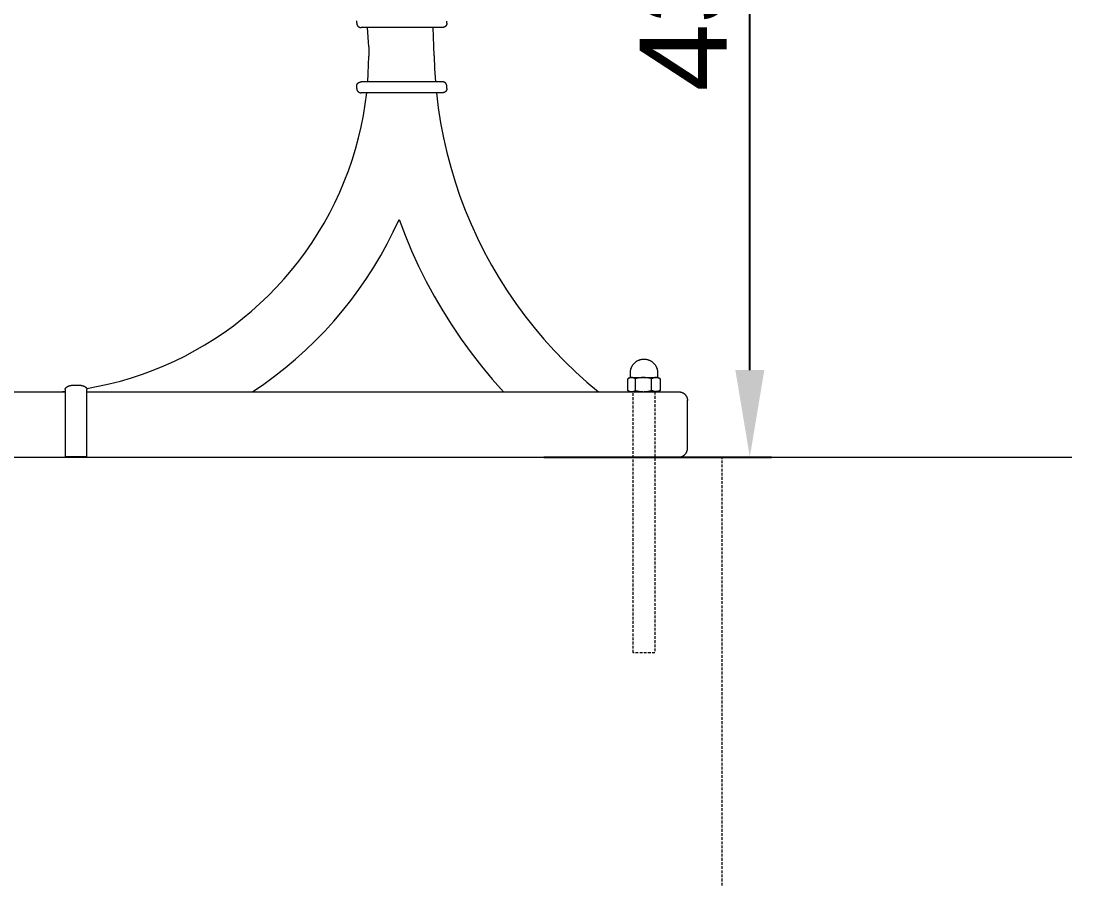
# Model space of a CAD drawing. Header units: millimetres. Extents: x -67 to 4862, y -244 to 3199.
# Drawn here: x 4265.5 to 4748.9, y 2116.6 to 2511.3 of the extents above; entities that cross this region are included whole.
import ezdxf

# ---------------------------------------------------------------- set-up
doc = ezdxf.new("R2010")
doc.units = ezdxf.units.MM
doc.linetypes.add('HIDDEN', pattern=[1.905, 1.27, -0.635])
for name, color, linetype, lineweight in [('ZANO_R', 7, 'Continuous', 0), ('ZANO_R_przerywana', 7, 'HIDDEN', 0), ('ZANO_W', 1, 'Continuous', 0)]:
    doc.layers.add(name, color=color, linetype=linetype, lineweight=lineweight)
doc.styles.add('Arial', font='arial.ttf')
doc.styles.get("Standard").update_dxf_attribs({"font": 'ARIALUNI.TTF'})
doc.dimstyles.new('pl i ang', dxfattribs={"dimtxt": 50, "dimasz": 50, "dimexe": 1.25, "dimexo": 0.625, "dimgap": 10, "dimtad": 1, "dimtoh": 1, "dimtxsty": 'Standard', "dimcen": 2.5, "dimclrd": 1, "dimclre": 1, "dimclrt": 1, "dimadec": 0, "dimazin": 0, "dimtfac": 1, "dimtmove": 0, "dimatfit": 3, "dimfxl": 1, "dimarcsym": 1})

# ---------------------------------------------------------------- blocks, each defined once
blk = doc.blocks.new('*D387')
at = {"layer": 'ZANO_W', "color": 1, "lineweight": -2}
for p, q in [((4453.61, 2740.39), (4610.7, 2740.39)), ((4600.7, 2350.74), (4600.7, 2700.39)), ((4505.94, 2310.74), (4610.7, 2310.74))]:
    blk.add_line(p, q, dxfattribs=at)
at = {"layer": 'ZANO_W', "color": 1}
for points in [[(4607.37, 2700.39), (4594.03, 2700.39), (4600.7, 2740.39)], [(4594.03, 2350.74), (4607.37, 2350.74), (4600.7, 2310.74)]]:
    blk.add_solid(points, dxfattribs=at)
at = {"layer": 'ZANO_W', "color": 1, "insert": (4570.26, 2525.56), "char_height": 40, "attachment_point": 5, "rotation": 90, "style": 'Arial'}
blk.add_mtext('430', dxfattribs=at)

msp = doc.modelspace()

# ---------------------------------------------------------------- linework, layer by layer
at = {"layer": 'ZANO_R'}
for p, q in [((4419.87, 2511.33), (4419.87, 2511.4)), ((4419.87, 2510.33), (4419.87, 2511.33)), ((4419.87, 2510.33), (4419.87, 2510.26)), ((4419.87, 2510.26), (4419.88, 2510.2)), ((4419.88, 2510.2), (4419.88, 2510.13)), ((4419.88, 2510.13), (4419.89, 2510.06)), ((4419.89, 2510.06), (4419.9, 2509.99)), ((4419.9, 2509.99), (4419.92, 2509.92)), ((4419.92, 2509.92), (4419.93, 2509.86)), ((4419.93, 2509.86), (4419.95, 2509.79)), ((4419.95, 2509.79), (4419.97, 2509.73)), ((4419.97, 2509.73), (4419.99, 2509.66)), ((4419.99, 2509.66), (4420.01, 2509.6)), ((4420.01, 2509.6), (4420.04, 2509.54)), ((4420.04, 2509.54), (4420.07, 2509.47)), ((4420.07, 2509.47), (4420.1, 2509.41)), ((4420.1, 2509.41), (4420.13, 2509.35)), ((4420.13, 2509.35), (4420.16, 2509.29)), ((4420.16, 2509.29), (4420.2, 2509.23)), ((4420.2, 2509.23), (4420.24, 2509.18)), ((4420.24, 2509.18), (4420.28, 2509.12)), ((4420.28, 2509.12), (4420.32, 2509.07)), ((4420.32, 2509.07), (4420.37, 2509.02)), ((4420.37, 2509.02), (4420.41, 2508.97)), ((4420.41, 2508.97), (4420.46, 2508.92)), ((4420.46, 2508.92), (4420.51, 2508.87)), ((4420.51, 2508.87), (4420.56, 2508.82)), ((4460.72, 2508.87), (4460.67, 2508.82)), ((4460.77, 2508.92), (4460.72, 2508.87)), ((4460.81, 2508.97), (4460.77, 2508.92)), ((4460.86, 2509.02), (4460.81, 2508.97)), ((4460.9, 2509.07), (4460.86, 2509.02)), ((4460.95, 2509.12), (4460.9, 2509.07)), ((4460.99, 2509.18), (4460.95, 2509.12)), ((4461.02, 2509.23), (4460.99, 2509.18)), ((4461.06, 2509.29), (4461.02, 2509.23)), ((4461.1, 2509.35), (4461.06, 2509.29)), ((4461.13, 2509.41), (4461.1, 2509.35)), ((4461.16, 2509.47), (4461.13, 2509.41)), ((4461.19, 2509.54), (4461.16, 2509.47)), ((4461.21, 2509.6), (4461.19, 2509.54)), ((4461.24, 2509.66), (4461.21, 2509.6)), ((4461.26, 2509.73), (4461.24, 2509.66)), ((4461.28, 2509.79), (4461.26, 2509.73)), ((4461.3, 2509.86), (4461.28, 2509.79)), ((4461.31, 2509.92), (4461.3, 2509.86)), ((4461.32, 2509.99), (4461.31, 2509.92)), ((4461.33, 2510.06), (4461.32, 2509.99)), ((4461.34, 2510.13), (4461.33, 2510.06)), ((4461.35, 2510.2), (4461.34, 2510.13)), ((4461.35, 2510.33), (4461.35, 2511.33)), ((4461.35, 2510.33), (4461.35, 2510.26)), ((4461.35, 2510.26), (4461.35, 2510.2)), ((4420.56, 2508.82), (4420.61, 2508.78)), ((4420.61, 2508.78), (4420.67, 2508.74)), ((4420.67, 2508.74), (4420.72, 2508.7)), ((4420.72, 2508.7), (4420.78, 2508.66)), ((4420.78, 2508.66), (4420.83, 2508.62)), ((4420.83, 2508.62), (4420.89, 2508.59)), ((4420.89, 2508.59), (4420.95, 2508.56)), ((4420.95, 2508.56), (4421.01, 2508.53)), ((4421.01, 2508.53), (4421.08, 2508.5)), ((4421.08, 2508.5), (4421.14, 2508.47)), ((4421.14, 2508.47), (4421.2, 2508.45)), ((4421.2, 2508.45), (4421.27, 2508.43)), ((4421.27, 2508.43), (4421.33, 2508.41)), ((4421.33, 2508.41), (4421.4, 2508.39)), ((4421.4, 2508.39), (4421.47, 2508.37)), ((4421.47, 2508.37), (4421.53, 2508.36)), ((4421.53, 2508.36), (4421.6, 2508.35)), ((4421.6, 2508.35), (4421.67, 2508.34)), ((4421.67, 2508.34), (4421.74, 2508.34)), ((4421.74, 2508.34), (4421.81, 2508.33)), ((4421.81, 2508.33), (4421.87, 2508.33)), ((4459.35, 2508.33), (4421.87, 2508.33)), ((4425.21, 2503.89), (4424.91, 2508.33)), ((4455.24, 2504.01), (4454.99, 2508.33)), ((4455.39, 2499.69), (4455.24, 2504.01)), ((4459.42, 2508.33), (4459.35, 2508.33)), ((4459.49, 2508.34), (4459.42, 2508.33)), ((4459.56, 2508.34), (4459.49, 2508.34)), ((4459.62, 2508.35), (4459.56, 2508.34)), ((4459.69, 2508.36), (4459.62, 2508.35)), ((4459.76, 2508.37), (4459.69, 2508.36)), ((4459.83, 2508.39), (4459.76, 2508.37)), ((4459.89, 2508.41), (4459.83, 2508.39)), ((4459.96, 2508.43), (4459.89, 2508.41)), ((4460.02, 2508.45), (4459.96, 2508.43)), ((4460.09, 2508.47), (4460.02, 2508.45)), ((4460.15, 2508.5), (4460.09, 2508.47)), ((4460.21, 2508.53), (4460.15, 2508.5)), ((4460.27, 2508.56), (4460.21, 2508.53)), ((4460.33, 2508.59), (4460.27, 2508.56)), ((4460.39, 2508.62), (4460.33, 2508.59)), ((4460.45, 2508.66), (4460.39, 2508.62)), ((4460.51, 2508.7), (4460.45, 2508.66)), ((4460.56, 2508.74), (4460.51, 2508.7)), ((4460.61, 2508.78), (4460.56, 2508.74)), ((4460.67, 2508.82), (4460.61, 2508.78)), ((4425.38, 2499.45), (4425.21, 2503.89)), ((4425.38, 2499.45), (4425.43, 2495.09)), ((4455.43, 2495.37), (4455.39, 2499.69)), ((4425.37, 2491.17), (4425.43, 2495.09)), ((4455.43, 2495.37), (4455.65, 2489.35)), ((4425.21, 2487.25), (4425.37, 2491.17)), ((4424.95, 2483.33), (4425.21, 2487.25)), ((4455.65, 2489.35), (4456.05, 2483.33)), ((4419.87, 2481.4), (4419.88, 2481.47)), ((4419.87, 2481.33), (4419.87, 2481.4)), ((4419.87, 2480.33), (4419.87, 2481.33)), ((4419.87, 2480.33), (4419.87, 2480.26)), ((4419.87, 2480.26), (4419.88, 2480.2)), ((4419.88, 2481.54), (4419.89, 2481.6)), ((4419.88, 2481.47), (4419.88, 2481.54)), ((4419.88, 2480.2), (4419.88, 2480.13)), ((4419.88, 2480.13), (4419.89, 2480.06)), ((4419.89, 2481.6), (4419.9, 2481.67)), ((4419.89, 2480.06), (4419.9, 2479.99)), ((4419.9, 2481.67), (4419.92, 2481.74)), ((4419.9, 2479.99), (4419.92, 2479.92)), ((4419.92, 2481.74), (4419.93, 2481.81)), ((4419.92, 2479.92), (4419.93, 2479.86)), ((4419.93, 2481.81), (4419.95, 2481.87)), ((4419.93, 2479.86), (4419.95, 2479.79)), ((4419.95, 2481.87), (4419.97, 2481.94)), ((4419.97, 2481.94), (4419.99, 2482)), ((4419.99, 2482), (4420.01, 2482.07)), ((4420.01, 2482.07), (4420.04, 2482.13)), ((4420.04, 2482.13), (4420.07, 2482.19)), ((4420.07, 2482.19), (4420.1, 2482.25)), ((4420.1, 2482.25), (4420.13, 2482.31)), ((4420.13, 2482.31), (4420.16, 2482.37)), ((4420.16, 2482.37), (4420.2, 2482.43)), ((4420.2, 2482.43), (4420.24, 2482.49)), ((4420.24, 2482.49), (4420.28, 2482.54)), ((4420.28, 2482.54), (4420.32, 2482.59)), ((4420.32, 2482.59), (4420.37, 2482.65)), ((4420.37, 2482.65), (4420.41, 2482.7)), ((4420.41, 2482.7), (4420.46, 2482.75)), ((4420.46, 2482.75), (4420.51, 2482.79)), ((4420.51, 2482.79), (4420.56, 2482.84)), ((4420.56, 2482.84), (4420.61, 2482.88)), ((4420.61, 2482.88), (4420.67, 2482.93)), ((4420.67, 2482.93), (4420.72, 2482.97)), ((4420.72, 2482.97), (4420.78, 2483)), ((4420.78, 2483), (4420.83, 2483.04)), ((4420.83, 2483.04), (4420.89, 2483.08)), ((4420.89, 2483.08), (4420.95, 2483.11)), ((4420.95, 2483.11), (4421.01, 2483.14)), ((4421.01, 2483.14), (4421.08, 2483.17)), ((4421.08, 2483.17), (4421.14, 2483.19)), ((4421.14, 2483.19), (4421.2, 2483.22)), ((4421.2, 2483.22), (4421.27, 2483.24)), ((4421.27, 2483.24), (4421.33, 2483.26)), ((4421.33, 2483.26), (4421.4, 2483.27)), ((4421.4, 2483.27), (4421.47, 2483.29)), ((4421.47, 2483.29), (4421.53, 2483.3)), ((4421.53, 2483.3), (4421.6, 2483.31)), ((4421.6, 2483.31), (4421.67, 2483.32)), ((4421.67, 2483.32), (4421.74, 2483.33)), ((4421.74, 2483.33), (4421.81, 2483.33)), ((4421.81, 2483.33), (4421.87, 2483.33)), ((4459.35, 2483.33), (4421.87, 2483.33)), ((4459.42, 2483.33), (4459.35, 2483.33)), ((4459.49, 2483.33), (4459.42, 2483.33)), ((4459.56, 2483.32), (4459.49, 2483.33)), ((4459.62, 2483.31), (4459.56, 2483.32)), ((4459.69, 2483.3), (4459.62, 2483.31)), ((4459.76, 2483.29), (4459.69, 2483.3)), ((4459.83, 2483.27), (4459.76, 2483.29)), ((4459.89, 2483.26), (4459.83, 2483.27)), ((4459.96, 2483.24), (4459.89, 2483.26)), ((4460.02, 2483.22), (4459.96, 2483.24)), ((4460.09, 2483.19), (4460.02, 2483.22)), ((4460.15, 2483.17), (4460.09, 2483.19)), ((4460.21, 2483.14), (4460.15, 2483.17)), ((4460.27, 2483.11), (4460.21, 2483.14)), ((4460.33, 2483.08), (4460.27, 2483.11)), ((4460.39, 2483.04), (4460.33, 2483.08)), ((4460.45, 2483), (4460.39, 2483.04)), ((4460.51, 2482.97), (4460.45, 2483)), ((4460.56, 2482.93), (4460.51, 2482.97)), ((4460.61, 2482.88), (4460.56, 2482.93)), ((4460.67, 2482.84), (4460.61, 2482.88)), ((4460.72, 2482.79), (4460.67, 2482.84)), ((4460.77, 2482.75), (4460.72, 2482.79)), ((4460.81, 2482.7), (4460.77, 2482.75)), ((4460.86, 2482.65), (4460.81, 2482.7)), ((4460.9, 2482.59), (4460.86, 2482.65)), ((4460.95, 2482.54), (4460.9, 2482.59)), ((4460.99, 2482.49), (4460.95, 2482.54)), ((4461.02, 2482.43), (4460.99, 2482.49)), ((4461.06, 2482.37), (4461.02, 2482.43)), ((4461.1, 2482.31), (4461.06, 2482.37)), ((4461.13, 2482.25), (4461.1, 2482.31)), ((4461.16, 2482.19), (4461.13, 2482.25)), ((4461.19, 2482.13), (4461.16, 2482.19)), ((4461.21, 2482.07), (4461.19, 2482.13)), ((4461.24, 2482), (4461.21, 2482.07)), ((4461.26, 2481.94), (4461.24, 2482)), ((4461.28, 2481.87), (4461.26, 2481.94)), ((4461.3, 2481.81), (4461.28, 2481.87)), ((4461.3, 2479.86), (4461.28, 2479.79)), ((4461.31, 2481.74), (4461.3, 2481.81)), ((4461.31, 2479.92), (4461.3, 2479.86)), ((4461.32, 2481.67), (4461.31, 2481.74)), ((4461.32, 2479.99), (4461.31, 2479.92)), ((4461.33, 2481.6), (4461.32, 2481.67)), ((4461.33, 2480.06), (4461.32, 2479.99)), ((4461.34, 2481.54), (4461.33, 2481.6)), ((4461.34, 2480.13), (4461.33, 2480.06)), ((4461.35, 2481.47), (4461.34, 2481.54)), ((4461.35, 2480.2), (4461.34, 2480.13)), ((4461.35, 2481.4), (4461.35, 2481.47)), ((4461.35, 2481.33), (4461.35, 2481.4)), ((4461.35, 2480.33), (4461.35, 2481.33)), ((4461.35, 2480.33), (4461.35, 2480.26)), ((4461.35, 2480.26), (4461.35, 2480.2)), ((4419.95, 2479.79), (4419.97, 2479.73)), ((4419.97, 2479.73), (4419.99, 2479.66)), ((4419.99, 2479.66), (4420.01, 2479.6)), ((4420.01, 2479.6), (4420.04, 2479.54)), ((4420.04, 2479.54), (4420.07, 2479.47)), ((4420.07, 2479.47), (4420.1, 2479.41)), ((4420.1, 2479.41), (4420.13, 2479.35)), ((4420.13, 2479.35), (4420.16, 2479.29)), ((4420.16, 2479.29), (4420.2, 2479.23)), ((4420.2, 2479.23), (4420.24, 2479.18)), ((4420.24, 2479.18), (4420.28, 2479.12)), ((4420.28, 2479.12), (4420.32, 2479.07)), ((4420.32, 2479.07), (4420.37, 2479.02)), ((4420.37, 2479.02), (4420.41, 2478.97)), ((4420.41, 2478.97), (4420.46, 2478.92)), ((4420.46, 2478.92), (4420.51, 2478.87)), ((4420.51, 2478.87), (4420.56, 2478.82)), ((4420.56, 2478.82), (4420.61, 2478.78)), ((4420.61, 2478.78), (4420.67, 2478.74)), ((4420.67, 2478.74), (4420.72, 2478.7)), ((4420.72, 2478.7), (4420.78, 2478.66)), ((4420.78, 2478.66), (4420.83, 2478.62)), ((4420.83, 2478.62), (4420.89, 2478.59)), ((4420.89, 2478.59), (4420.95, 2478.56)), ((4420.95, 2478.56), (4421.01, 2478.53)), ((4421.01, 2478.53), (4421.08, 2478.5)), ((4421.08, 2478.5), (4421.14, 2478.47)), ((4421.14, 2478.47), (4421.2, 2478.45)), ((4421.2, 2478.45), (4421.27, 2478.43)), ((4421.27, 2478.43), (4421.33, 2478.41)), ((4421.33, 2478.41), (4421.4, 2478.39)), ((4421.4, 2478.39), (4421.47, 2478.37)), ((4421.47, 2478.37), (4421.53, 2478.36)), ((4421.53, 2478.36), (4421.6, 2478.35)), ((4421.6, 2478.35), (4421.67, 2478.34)), ((4421.67, 2478.34), (4421.74, 2478.34)), ((4421.74, 2478.34), (4421.81, 2478.33)), ((4421.81, 2478.33), (4421.87, 2478.33)), ((4459.35, 2478.33), (4421.87, 2478.33)), ((4423.79, 2473.09), (4424.47, 2478.33)), ((4456.51, 2478.33), (4457.36, 2471.4)), ((4459.42, 2478.33), (4459.35, 2478.33)), ((4459.49, 2478.34), (4459.42, 2478.33)), ((4459.56, 2478.34), (4459.49, 2478.34)), ((4459.62, 2478.35), (4459.56, 2478.34)), ((4459.69, 2478.36), (4459.62, 2478.35)), ((4459.76, 2478.37), (4459.69, 2478.36)), ((4459.83, 2478.39), (4459.76, 2478.37)), ((4459.89, 2478.41), (4459.83, 2478.39)), ((4459.96, 2478.43), (4459.89, 2478.41)), ((4460.02, 2478.45), (4459.96, 2478.43)), ((4460.09, 2478.47), (4460.02, 2478.45)), ((4460.15, 2478.5), (4460.09, 2478.47)), ((4460.21, 2478.53), (4460.15, 2478.5)), ((4460.27, 2478.56), (4460.21, 2478.53)), ((4460.33, 2478.59), (4460.27, 2478.56)), ((4460.39, 2478.62), (4460.33, 2478.59)), ((4460.45, 2478.66), (4460.39, 2478.62)), ((4460.51, 2478.7), (4460.45, 2478.66)), ((4460.56, 2478.74), (4460.51, 2478.7)), ((4460.61, 2478.78), (4460.56, 2478.74)), ((4460.67, 2478.82), (4460.61, 2478.78)), ((4460.72, 2478.87), (4460.67, 2478.82)), ((4460.77, 2478.92), (4460.72, 2478.87)), ((4460.81, 2478.97), (4460.77, 2478.92)), ((4460.86, 2479.02), (4460.81, 2478.97)), ((4460.9, 2479.07), (4460.86, 2479.02)), ((4460.95, 2479.12), (4460.9, 2479.07)), ((4460.99, 2479.18), (4460.95, 2479.12)), ((4461.02, 2479.23), (4460.99, 2479.18)), ((4461.06, 2479.29), (4461.02, 2479.23)), ((4461.1, 2479.35), (4461.06, 2479.29)), ((4461.13, 2479.41), (4461.1, 2479.35)), ((4461.16, 2479.47), (4461.13, 2479.41)), ((4461.19, 2479.54), (4461.16, 2479.47)), ((4461.21, 2479.6), (4461.19, 2479.54)), ((4461.24, 2479.66), (4461.21, 2479.6)), ((4461.26, 2479.73), (4461.24, 2479.66)), ((4461.28, 2479.79), (4461.26, 2479.73)), ((4422.94, 2467.87), (4423.79, 2473.09)), ((4457.36, 2471.4), (4458.45, 2464.51)), ((4421.91, 2462.68), (4422.94, 2467.87)), ((4420.7, 2457.53), (4421.91, 2462.68)), ((4458.45, 2464.51), (4459.77, 2457.65)), ((4419.32, 2452.42), (4420.7, 2457.53)), ((4459.77, 2457.65), (4461.32, 2450.84)), ((4417.76, 2447.37), (4419.32, 2452.42)), ((4461.32, 2450.84), (4463.1, 2444.09)), ((4416.04, 2442.37), (4417.76, 2447.37)), ((4414.14, 2437.43), (4416.04, 2442.37)), ((4463.1, 2444.09), (4465.11, 2437.41)), ((4412.08, 2432.56), (4414.14, 2437.43)), ((4465.11, 2437.41), (4467.35, 2430.8)), ((4409.85, 2427.76), (4412.08, 2432.56)), ((4407.46, 2423.04), (4409.85, 2427.76)), ((4467.35, 2430.8), (4469.81, 2424.26)), ((4404.91, 2418.4), (4407.46, 2423.04)), ((4469.81, 2424.26), (4472.5, 2417.82)), ((4402.21, 2413.86), (4404.91, 2418.4)), ((4436.72, 2414.41), (4439.34, 2420.03)), ((4439.34, 2420.03), (4442.1, 2412.76)), ((4472.5, 2417.82), (4475.4, 2411.47)), ((4399.35, 2409.41), (4402.21, 2413.86)), ((4433.91, 2408.88), (4436.72, 2414.41)), ((4442.1, 2412.76), (4445.1, 2405.59)), ((4396.34, 2405.05), (4399.35, 2409.41)), ((4430.92, 2403.45), (4433.91, 2408.88)), ((4475.4, 2411.47), (4478.51, 2405.22)), ((4393.19, 2400.81), (4396.34, 2405.05)), ((4427.75, 2398.12), (4430.92, 2403.45)), ((4445.1, 2405.59), (4448.34, 2398.51)), ((4478.51, 2405.22), (4481.84, 2399.08)), ((4389.89, 2396.67), (4393.19, 2400.81)), ((4424.4, 2392.9), (4427.75, 2398.12)), ((4448.34, 2398.51), (4451.81, 2391.55)), ((4481.84, 2399.08), (4485.37, 2393.06)), ((4386.46, 2392.65), (4389.89, 2396.67)), ((4420.88, 2387.79), (4424.4, 2392.9)), ((4485.37, 2393.06), (4489.11, 2387.17)), ((4379.19, 2384.97), (4382.89, 2388.75)), ((4382.89, 2388.75), (4386.46, 2392.65)), ((4451.81, 2391.55), (4455.51, 2384.71)), ((4375.36, 2381.32), (4379.19, 2384.97)), ((4417.19, 2382.81), (4420.88, 2387.79)), ((4455.51, 2384.71), (4459.43, 2377.99)), ((4489.11, 2387.17), (4493.05, 2381.4)), ((4371.41, 2377.8), (4375.36, 2381.32)), ((4413.34, 2377.95), (4417.19, 2382.81)), ((4493.05, 2381.4), (4497.17, 2375.77)), ((4363.16, 2371.17), (4367.34, 2374.41)), ((4367.34, 2374.41), (4371.41, 2377.8)), ((4409.32, 2373.22), (4413.34, 2377.95)), ((4459.43, 2377.99), (4463.57, 2371.41)), ((4497.17, 2375.77), (4501.49, 2370.29)), ((4358.88, 2368.07), (4363.16, 2371.17)), ((4405.15, 2368.63), (4409.32, 2373.22)), ((4463.57, 2371.41), (4467.93, 2364.97)), ((4501.49, 2370.29), (4506, 2364.95)), ((4350, 2362.33), (4354.48, 2365.12)), ((4354.48, 2365.12), (4358.88, 2368.07)), ((4396.36, 2359.88), (4400.83, 2364.18)), ((4400.83, 2364.18), (4405.15, 2368.63)), ((4467.93, 2364.97), (4472.5, 2358.67)), ((4506, 2364.95), (4510.68, 2359.77)), ((4340.75, 2357.19), (4345.42, 2359.68)), ((4345.42, 2359.68), (4350, 2362.33)), ((4391.75, 2355.73), (4396.36, 2359.88)), ((4510.68, 2359.77), (4515.53, 2354.76)), ((4331.17, 2352.7), (4336, 2354.87)), ((4336, 2354.87), (4340.75, 2357.19)), ((4387.01, 2351.74), (4391.75, 2355.73)), ((4472.5, 2358.67), (4477.27, 2352.53)), ((4515.53, 2354.76), (4520.56, 2349.91)), ((4547.75, 2354.13), (4547.91, 2354.27)), ((4547.91, 2354.27), (4548.07, 2354.41)), ((4548.07, 2354.41), (4548.24, 2354.54)), ((4548.24, 2354.54), (4548.41, 2354.67)), ((4548.41, 2354.67), (4548.59, 2354.79)), ((4548.59, 2354.79), (4548.77, 2354.9)), ((4548.77, 2354.9), (4548.95, 2355.01)), ((4548.95, 2355.01), (4549.14, 2355.11)), ((4549.14, 2355.11), (4549.33, 2355.21)), ((4549.33, 2355.21), (4549.53, 2355.29)), ((4549.53, 2355.29), (4549.72, 2355.38)), ((4549.72, 2355.38), (4549.92, 2355.45)), ((4549.92, 2355.45), (4550.13, 2355.52)), ((4550.13, 2355.52), (4550.33, 2355.58)), ((4550.33, 2355.58), (4550.54, 2355.63)), ((4550.54, 2355.63), (4550.75, 2355.68)), ((4550.75, 2355.68), (4550.96, 2355.72)), ((4550.96, 2355.72), (4551.17, 2355.75)), ((4551.17, 2355.75), (4551.38, 2355.78)), ((4551.38, 2355.78), (4551.59, 2355.8)), ((4551.59, 2355.8), (4551.8, 2355.81)), ((4551.8, 2355.81), (4552.02, 2355.81)), ((4552.02, 2355.81), (4552.23, 2355.81)), ((4552.23, 2355.81), (4552.44, 2355.8)), ((4552.44, 2355.8), (4552.66, 2355.78)), ((4552.66, 2355.78), (4552.87, 2355.75)), ((4552.87, 2355.75), (4553.08, 2355.72)), ((4553.08, 2355.72), (4553.29, 2355.68)), ((4553.29, 2355.68), (4553.5, 2355.63)), ((4553.5, 2355.63), (4553.7, 2355.58)), ((4553.7, 2355.58), (4553.91, 2355.52)), ((4553.91, 2355.52), (4554.11, 2355.45)), ((4554.11, 2355.45), (4554.31, 2355.38)), ((4554.31, 2355.38), (4554.51, 2355.29)), ((4554.51, 2355.29), (4554.7, 2355.21)), ((4554.7, 2355.21), (4554.89, 2355.11)), ((4554.89, 2355.11), (4555.08, 2355.01)), ((4555.08, 2355.01), (4555.27, 2354.9)), ((4555.27, 2354.9), (4555.45, 2354.79)), ((4555.45, 2354.79), (4555.62, 2354.67)), ((4555.62, 2354.67), (4555.79, 2354.54)), ((4555.79, 2354.54), (4555.96, 2354.41)), ((4555.96, 2354.41), (4556.13, 2354.27)), ((4556.13, 2354.27), (4556.28, 2354.13)), ((4321.31, 2348.87), (4326.27, 2350.7)), ((4326.27, 2350.7), (4331.17, 2352.7)), ((4382.13, 2347.9), (4387.01, 2351.74)), ((4477.27, 2352.53), (4482.24, 2346.55)), ((4520.56, 2349.91), (4525.74, 2345.23)), ((4545.77, 2349.77), (4545.78, 2349.99)), ((4545.77, 2349.56), (4545.77, 2349.77)), ((4545.77, 2347.43), (4545.77, 2349.56)), ((4545.78, 2349.99), (4545.8, 2350.2)), ((4545.8, 2350.2), (4545.83, 2350.41)), ((4545.83, 2350.41), (4545.86, 2350.62)), ((4545.86, 2350.62), (4545.9, 2350.83)), ((4545.9, 2350.83), (4545.95, 2351.04)), ((4545.95, 2351.04), (4546, 2351.25)), ((4546, 2351.25), (4546.06, 2351.45)), ((4546.06, 2351.45), (4546.13, 2351.65)), ((4546.13, 2351.65), (4546.2, 2351.85)), ((4546.2, 2351.85), (4546.29, 2352.05)), ((4546.29, 2352.05), (4546.37, 2352.25)), ((4546.37, 2352.25), (4546.47, 2352.44)), ((4546.47, 2352.44), (4546.57, 2352.62)), ((4546.57, 2352.62), (4546.68, 2352.81)), ((4546.68, 2352.81), (4546.79, 2352.99)), ((4546.79, 2352.99), (4546.91, 2353.17)), ((4546.91, 2353.17), (4547.04, 2353.34)), ((4547.04, 2353.34), (4547.17, 2353.51)), ((4547.17, 2353.51), (4547.31, 2353.67)), ((4547.31, 2353.67), (4547.45, 2353.83)), ((4547.45, 2353.83), (4547.6, 2353.98)), ((4547.6, 2353.98), (4547.75, 2354.13)), ((4556.28, 2354.13), (4556.44, 2353.98)), ((4556.44, 2353.98), (4556.59, 2353.83)), ((4556.59, 2353.83), (4556.73, 2353.67)), ((4556.73, 2353.67), (4556.87, 2353.51)), ((4556.87, 2353.51), (4557, 2353.34)), ((4557, 2353.34), (4557.12, 2353.17)), ((4557.12, 2353.17), (4557.24, 2352.99)), ((4557.24, 2352.99), (4557.36, 2352.81)), ((4557.36, 2352.81), (4557.47, 2352.62)), ((4557.47, 2352.62), (4557.57, 2352.44)), ((4557.57, 2352.44), (4557.66, 2352.25)), ((4557.66, 2352.25), (4557.75, 2352.05)), ((4557.75, 2352.05), (4557.83, 2351.85)), ((4557.83, 2351.85), (4557.91, 2351.65)), ((4557.91, 2351.65), (4557.97, 2351.45)), ((4557.97, 2351.45), (4558.04, 2351.25)), ((4558.04, 2351.25), (4558.09, 2351.04)), ((4558.09, 2351.04), (4558.14, 2350.83)), ((4558.14, 2350.83), (4558.18, 2350.62)), ((4558.18, 2350.62), (4558.21, 2350.41)), ((4558.21, 2350.41), (4558.23, 2350.2)), ((4558.23, 2350.2), (4558.25, 2349.99)), ((4558.25, 2349.99), (4558.26, 2349.77)), ((4558.26, 2349.77), (4558.27, 2349.56)), ((4558.27, 2349.56), (4558.27, 2347.43)), ((4306.09, 2344.41), (4311.21, 2345.72)), ((4311.21, 2345.72), (4316.29, 2347.21)), ((4316.29, 2347.21), (4321.31, 2348.87)), ((4377.13, 2344.24), (4382.13, 2347.9)), ((4482.24, 2346.55), (4487.41, 2340.74)), ((4525.74, 2345.23), (4531.08, 2340.74)), ((4544.61, 2346.79), (4544.52, 2346.73)), ((4544.52, 2341.39), (4544.52, 2346.73)), ((4544.7, 2346.85), (4544.61, 2346.79)), ((4544.8, 2346.9), (4544.7, 2346.85)), ((4544.73, 2346.86), (4545.52, 2347.31)), ((4544.89, 2346.95), (4544.8, 2346.9)), ((4544.99, 2347), (4544.89, 2346.95)), ((4545.09, 2347.05), (4544.99, 2347)), ((4545.19, 2347.09), (4545.09, 2347.05)), ((4545.3, 2347.13), (4545.19, 2347.09)), ((4545.4, 2347.16), (4545.3, 2347.13)), ((4545.51, 2347.19), (4545.4, 2347.16)), ((4545.61, 2347.22), (4545.51, 2347.19)), ((4545.52, 2347.31), (4545.52, 2347.31)), ((4545.52, 2347.31), (4545.52, 2347.31)), ((4545.52, 2347.31), (4545.52, 2347.31)), ((4545.52, 2347.31), (4545.52, 2347.31)), ((4545.52, 2347.31), (4545.52, 2347.31)), ((4545.52, 2347.31), (4545.53, 2347.31)), ((4545.53, 2347.31), (4545.56, 2347.31)), ((4545.56, 2347.31), (4545.7, 2347.31)), ((4545.72, 2347.24), (4545.61, 2347.22)), ((4545.66, 2347.31), (4545.66, 2347.31)), ((4545.66, 2347.31), (4545.66, 2347.31)), ((4545.66, 2347.31), (4545.67, 2347.31)), ((4545.67, 2347.31), (4545.67, 2347.31)), ((4545.67, 2347.31), (4545.68, 2347.31)), ((4545.68, 2347.31), (4545.68, 2347.32)), ((4545.68, 2347.32), (4545.68, 2347.32)), ((4545.68, 2347.32), (4545.69, 2347.32)), ((4545.69, 2347.32), (4545.69, 2347.32)), ((4545.69, 2347.32), (4545.7, 2347.32)), ((4545.7, 2347.32), (4545.71, 2347.33)), ((4545.7, 2347.32), (4545.7, 2347.32)), ((4545.7, 2347.32), (4545.7, 2347.32)), ((4545.7, 2347.31), (4546.22, 2347.31)), ((4545.71, 2347.33), (4545.71, 2347.33)), ((4545.71, 2347.33), (4545.71, 2347.33)), ((4545.71, 2347.33), (4545.72, 2347.33)), ((4545.72, 2347.33), (4545.72, 2347.34)), ((4545.72, 2347.34), (4545.72, 2347.34)), ((4545.72, 2347.34), (4545.73, 2347.34)), ((4545.83, 2347.26), (4545.72, 2347.24)), ((4545.73, 2347.34), (4545.73, 2347.35)), ((4545.73, 2347.35), (4545.74, 2347.35)), ((4545.73, 2347.34), (4545.73, 2347.34)), ((4545.74, 2347.35), (4545.74, 2347.36)), ((4545.74, 2347.36), (4545.74, 2347.36)), ((4545.74, 2347.36), (4545.75, 2347.36)), ((4545.74, 2347.35), (4545.74, 2347.35)), ((4545.75, 2347.37), (4545.75, 2347.38)), ((4545.75, 2347.38), (4545.76, 2347.38)), ((4545.75, 2347.36), (4545.75, 2347.37)), ((4545.75, 2347.37), (4545.75, 2347.37)), ((4545.75, 2347.37), (4545.75, 2347.37)), ((4545.76, 2347.4), (4545.77, 2347.41)), ((4545.76, 2347.39), (4545.76, 2347.4)), ((4545.76, 2347.4), (4545.76, 2347.4)), ((4545.76, 2347.38), (4545.76, 2347.39)), ((4545.76, 2347.39), (4545.76, 2347.39)), ((4545.76, 2347.39), (4545.76, 2347.39)), ((4545.76, 2347.38), (4545.76, 2347.38)), ((4545.77, 2347.42), (4545.77, 2347.43)), ((4545.77, 2347.43), (4545.77, 2347.43)), ((4545.77, 2347.41), (4545.77, 2347.42)), ((4545.77, 2347.42), (4545.77, 2347.42)), ((4545.77, 2347.41), (4545.77, 2347.41)), ((4545.77, 2347.41), (4545.77, 2347.41)), ((4545.94, 2347.28), (4545.83, 2347.26)), ((4546.04, 2347.29), (4545.94, 2347.28)), ((4546.15, 2347.3), (4546.04, 2347.29)), ((4546.26, 2347.31), (4546.15, 2347.3)), ((4546.37, 2347.3), (4546.26, 2347.31)), ((4546.27, 2347.31), (4551.66, 2347.31)), ((4546.48, 2347.29), (4546.37, 2347.3)), ((4546.59, 2347.28), (4546.48, 2347.29)), ((4546.7, 2347.26), (4546.59, 2347.28)), ((4546.81, 2347.24), (4546.7, 2347.26)), ((4546.91, 2347.22), (4546.81, 2347.24)), ((4547.02, 2347.19), (4546.91, 2347.22)), ((4547.12, 2347.16), (4547.02, 2347.19)), ((4547.23, 2347.13), (4547.12, 2347.16)), ((4547.33, 2347.09), (4547.23, 2347.13)), ((4547.43, 2347.05), (4547.33, 2347.09)), ((4547.53, 2347), (4547.43, 2347.05)), ((4547.63, 2346.95), (4547.53, 2347)), ((4547.73, 2346.9), (4547.63, 2346.95)), ((4547.82, 2346.85), (4547.73, 2346.9)), ((4547.92, 2346.79), (4547.82, 2346.85)), ((4548.01, 2346.73), (4547.92, 2346.79)), ((4548.41, 2346.85), (4548.01, 2346.73)), ((4548.01, 2346.73), (4548.01, 2341.39)), ((4548.82, 2346.95), (4548.41, 2346.85)), ((4549.24, 2347.04), (4548.82, 2346.95)), ((4549.65, 2347.12), (4549.24, 2347.04)), ((4550.07, 2347.18), (4549.65, 2347.12)), ((4550.49, 2347.24), (4550.07, 2347.18)), ((4550.91, 2347.27), (4550.49, 2347.24)), ((4551.34, 2347.3), (4550.91, 2347.27)), ((4551.76, 2347.31), (4551.34, 2347.3)), ((4552.18, 2347.3), (4551.76, 2347.31)), ((4551.87, 2347.31), (4557.46, 2347.31)), ((4552.6, 2347.27), (4552.18, 2347.3)), ((4553.02, 2347.24), (4552.6, 2347.27)), ((4553.44, 2347.18), (4553.02, 2347.24)), ((4553.86, 2347.12), (4553.44, 2347.18)), ((4554.28, 2347.04), (4553.86, 2347.12)), ((4554.69, 2346.95), (4554.28, 2347.04)), ((4555.1, 2346.85), (4554.69, 2346.95)), ((4555.51, 2346.73), (4555.1, 2346.85)), ((4555.63, 2346.8), (4555.51, 2346.73)), ((4555.51, 2341.39), (4555.51, 2346.73)), ((4555.75, 2346.86), (4555.63, 2346.8)), ((4555.88, 2346.93), (4555.75, 2346.86)), ((4556.01, 2346.98), (4555.88, 2346.93)), ((4556.14, 2347.04), (4556.01, 2346.98)), ((4556.27, 2347.08), (4556.14, 2347.04)), ((4556.41, 2347.13), (4556.27, 2347.08)), ((4556.54, 2347.17), (4556.41, 2347.13)), ((4556.68, 2347.2), (4556.54, 2347.17)), ((4556.82, 2347.23), (4556.68, 2347.2)), ((4556.95, 2347.26), (4556.82, 2347.23)), ((4557.09, 2347.28), (4556.95, 2347.26)), ((4557.23, 2347.29), (4557.09, 2347.28)), ((4557.37, 2347.3), (4557.23, 2347.29)), ((4557.51, 2347.31), (4557.37, 2347.3)), ((4557.65, 2347.3), (4557.51, 2347.31)), ((4557.57, 2347.31), (4558.52, 2347.31)), ((4557.79, 2347.29), (4557.65, 2347.3)), ((4557.93, 2347.28), (4557.79, 2347.29)), ((4558.07, 2347.26), (4557.93, 2347.28)), ((4558.21, 2347.23), (4558.07, 2347.26)), ((4558.35, 2347.2), (4558.21, 2347.23)), ((4558.27, 2347.43), (4558.27, 2347.43)), ((4558.27, 2347.43), (4558.27, 2347.42)), ((4558.27, 2347.42), (4558.27, 2347.42)), ((4558.27, 2347.42), (4558.27, 2347.41)), ((4558.27, 2347.41), (4558.27, 2347.41)), ((4558.27, 2347.41), (4558.27, 2347.41)), ((4558.27, 2347.41), (4558.27, 2347.4)), ((4558.27, 2347.4), (4558.27, 2347.4)), ((4558.27, 2347.4), (4558.27, 2347.39)), ((4558.27, 2347.39), (4558.27, 2347.39)), ((4558.27, 2347.39), (4558.28, 2347.39)), ((4558.28, 2347.39), (4558.28, 2347.38)), ((4558.28, 2347.38), (4558.28, 2347.38)), ((4558.28, 2347.38), (4558.28, 2347.38)), ((4558.28, 2347.38), (4558.28, 2347.37)), ((4558.28, 2347.37), (4558.28, 2347.37)), ((4558.28, 2347.37), (4558.29, 2347.37)), ((4558.29, 2347.37), (4558.29, 2347.36)), ((4558.29, 2347.36), (4558.29, 2347.36)), ((4558.29, 2347.36), (4558.29, 2347.36)), ((4558.29, 2347.36), (4558.3, 2347.35)), ((4558.3, 2347.35), (4558.3, 2347.35)), ((4558.3, 2347.35), (4558.3, 2347.35)), ((4558.3, 2347.35), (4558.31, 2347.34)), ((4558.31, 2347.34), (4558.31, 2347.34)), ((4558.31, 2347.34), (4558.31, 2347.34)), ((4558.31, 2347.34), (4558.31, 2347.34)), ((4558.31, 2347.34), (4558.32, 2347.33)), ((4558.32, 2347.33), (4558.32, 2347.33)), ((4558.32, 2347.33), (4558.33, 2347.33)), ((4558.33, 2347.33), (4558.33, 2347.33)), ((4558.33, 2347.33), (4558.33, 2347.32)), ((4558.33, 2347.32), (4558.34, 2347.32)), ((4558.34, 2347.32), (4558.34, 2347.32)), ((4558.34, 2347.32), (4558.34, 2347.32)), ((4558.34, 2347.32), (4558.35, 2347.32)), ((4558.35, 2347.32), (4558.35, 2347.32)), ((4558.35, 2347.32), (4558.35, 2347.32)), ((4558.35, 2347.32), (4558.36, 2347.31)), ((4558.48, 2347.17), (4558.35, 2347.2)), ((4558.36, 2347.31), (4558.36, 2347.31)), ((4558.36, 2347.31), (4558.37, 2347.31)), ((4558.37, 2347.31), (4558.37, 2347.31)), ((4558.37, 2347.31), (4558.38, 2347.31)), ((4558.38, 2347.31), (4558.38, 2347.31)), ((4558.62, 2347.13), (4558.48, 2347.17)), ((4558.52, 2347.31), (4559.36, 2346.82)), ((4558.75, 2347.08), (4558.62, 2347.13)), ((4558.89, 2347.04), (4558.75, 2347.08)), ((4559.02, 2346.98), (4558.89, 2347.04)), ((4559.14, 2346.93), (4559.02, 2346.98)), ((4559.27, 2346.86), (4559.14, 2346.93)), ((4559.4, 2346.8), (4559.27, 2346.86)), ((4559.36, 2346.82), (4559.52, 2346.73)), ((4559.52, 2346.73), (4559.4, 2346.8)), ((4559.52, 2346.73), (4559.52, 2341.39)), ((4254.82, 2340.74), (4285.82, 2340.74)), ((4283.36, 2340.74), (4285.82, 2340.97)), ((4285.82, 2341.89), (4285.83, 2341.91)), ((4285.82, 2341.87), (4285.82, 2341.89)), ((4285.82, 2341.87), (4285.82, 2341.77)), ((4285.82, 2341.77), (4285.82, 2341.51)), ((4285.82, 2341.51), (4285.82, 2341.09)), ((4285.82, 2341.09), (4285.82, 2340.51)), ((4285.82, 2340.51), (4285.82, 2339.79)), ((4285.82, 2339.79), (4285.82, 2338.98)), ((4285.83, 2342), (4285.84, 2342.02)), ((4285.83, 2341.98), (4285.83, 2342)), ((4285.83, 2341.95), (4285.83, 2341.98)), ((4285.83, 2341.93), (4285.83, 2341.95)), ((4285.83, 2341.91), (4285.83, 2341.93)), ((4285.84, 2342.06), (4285.85, 2342.09)), ((4285.84, 2342.04), (4285.84, 2342.06)), ((4285.84, 2342.02), (4285.84, 2342.04)), ((4285.85, 2342.09), (4285.86, 2342.11)), ((4285.86, 2342.13), (4285.87, 2342.15)), ((4285.86, 2342.11), (4285.86, 2342.13)), ((4285.87, 2342.18), (4285.88, 2342.2)), ((4285.87, 2342.15), (4285.87, 2342.18)), ((4285.88, 2342.2), (4285.89, 2342.22)), ((4285.89, 2342.22), (4285.9, 2342.24)), ((4285.9, 2342.24), (4285.91, 2342.27)), ((4285.91, 2342.27), (4285.92, 2342.29)), ((4285.92, 2342.29), (4285.93, 2342.31)), ((4285.93, 2342.31), (4285.94, 2342.33)), ((4285.94, 2342.33), (4285.95, 2342.36)), ((4285.95, 2342.36), (4285.97, 2342.38)), ((4285.97, 2342.38), (4285.98, 2342.4)), ((4285.98, 2342.4), (4285.99, 2342.42)), ((4285.99, 2342.42), (4286.01, 2342.45)), ((4286.01, 2342.45), (4286.02, 2342.47)), ((4286.02, 2342.47), (4286.04, 2342.49)), ((4286.04, 2342.49), (4286.05, 2342.52)), ((4286.05, 2342.52), (4286.07, 2342.54)), ((4286.07, 2342.54), (4286.09, 2342.56)), ((4286.09, 2342.56), (4286.11, 2342.58)), ((4286.11, 2342.58), (4286.12, 2342.6)), ((4286.12, 2342.6), (4286.14, 2342.63)), ((4286.14, 2342.63), (4286.18, 2342.67)), ((4286.18, 2342.67), (4286.23, 2342.72)), ((4286.23, 2342.72), (4286.27, 2342.76)), ((4286.27, 2342.76), (4286.32, 2342.8)), ((4286.32, 2342.8), (4286.37, 2342.85)), ((4286.37, 2342.85), (4286.42, 2342.89)), ((4286.42, 2342.89), (4286.48, 2342.93)), ((4286.48, 2342.93), (4286.53, 2342.97)), ((4286.53, 2342.97), (4286.59, 2343.01)), ((4286.59, 2343.01), (4286.65, 2343.05)), ((4286.65, 2343.05), (4286.72, 2343.09)), ((4286.72, 2343.09), (4286.78, 2343.13)), ((4286.78, 2343.13), (4286.85, 2343.17)), ((4286.85, 2343.17), (4286.92, 2343.2)), ((4286.92, 2343.2), (4287, 2343.24)), ((4287, 2343.24), (4287.07, 2343.28)), ((4287.07, 2343.28), (4287.15, 2343.31)), ((4287.15, 2343.31), (4287.22, 2343.34)), ((4287.22, 2343.34), (4287.3, 2343.37)), ((4287.3, 2343.37), (4287.38, 2343.41)), ((4287.38, 2343.41), (4287.47, 2343.44)), ((4287.47, 2343.44), (4287.64, 2343.49)), ((4287.64, 2343.49), (4287.81, 2343.54)), ((4287.81, 2343.54), (4287.99, 2343.59)), ((4287.99, 2343.59), (4288.17, 2343.63)), ((4288.17, 2343.63), (4288.35, 2343.67)), ((4288.35, 2343.67), (4288.54, 2343.71)), ((4288.54, 2343.71), (4288.72, 2343.73)), ((4288.72, 2343.73), (4288.91, 2343.76)), ((4288.91, 2343.76), (4289.1, 2343.78)), ((4289.1, 2343.78), (4289.28, 2343.79)), ((4289.28, 2343.79), (4289.46, 2343.8)), ((4289.46, 2343.8), (4289.65, 2343.81)), ((4289.65, 2343.81), (4289.82, 2343.81)), ((4289.82, 2343.81), (4291.82, 2343.81)), ((4291.82, 2343.81), (4292, 2343.81)), ((4292, 2343.81), (4292.18, 2343.8)), ((4292.18, 2343.8), (4292.37, 2343.79)), ((4292.37, 2343.79), (4292.55, 2343.78)), ((4292.55, 2343.78), (4292.74, 2343.76)), ((4292.74, 2343.76), (4292.92, 2343.73)), ((4292.92, 2343.73), (4293.11, 2343.71)), ((4293.11, 2343.71), (4293.3, 2343.67)), ((4293.3, 2343.67), (4293.48, 2343.63)), ((4293.48, 2343.63), (4293.66, 2343.59)), ((4293.66, 2343.59), (4293.84, 2343.54)), ((4293.84, 2343.54), (4294.01, 2343.49)), ((4294.01, 2343.49), (4294.18, 2343.44)), ((4294.18, 2343.44), (4294.26, 2343.41)), ((4294.26, 2343.41), (4294.35, 2343.37)), ((4294.35, 2343.37), (4294.42, 2343.34)), ((4294.42, 2343.34), (4294.5, 2343.31)), ((4294.5, 2343.31), (4294.58, 2343.28)), ((4294.58, 2343.28), (4294.65, 2343.24)), ((4294.65, 2343.24), (4294.72, 2343.2)), ((4294.72, 2343.2), (4294.8, 2343.17)), ((4294.8, 2343.17), (4294.86, 2343.13)), ((4294.86, 2343.13), (4294.93, 2343.09)), ((4294.93, 2343.09), (4294.99, 2343.05)), ((4294.99, 2343.05), (4295.06, 2343.01)), ((4295.06, 2343.01), (4295.11, 2342.97)), ((4295.11, 2342.97), (4295.17, 2342.93)), ((4295.17, 2342.93), (4295.23, 2342.89)), ((4295.23, 2342.89), (4295.28, 2342.85)), ((4295.28, 2342.85), (4295.33, 2342.8)), ((4295.33, 2342.8), (4295.38, 2342.76)), ((4295.38, 2342.76), (4295.42, 2342.72)), ((4295.42, 2342.72), (4295.47, 2342.67)), ((4295.47, 2342.67), (4295.51, 2342.63)), ((4295.51, 2342.63), (4295.52, 2342.6)), ((4295.52, 2342.6), (4295.54, 2342.58)), ((4295.54, 2342.58), (4295.56, 2342.56)), ((4295.56, 2342.56), (4295.58, 2342.54)), ((4295.58, 2342.54), (4295.6, 2342.52)), ((4295.6, 2342.52), (4295.61, 2342.49)), ((4295.61, 2342.49), (4295.63, 2342.47)), ((4295.63, 2342.47), (4295.64, 2342.45)), ((4295.64, 2342.45), (4295.66, 2342.42)), ((4295.66, 2342.42), (4295.67, 2342.4)), ((4295.67, 2342.4), (4295.68, 2342.38)), ((4295.68, 2342.38), (4295.7, 2342.36)), ((4295.7, 2342.36), (4295.71, 2342.33)), ((4295.71, 2342.33), (4295.72, 2342.31)), ((4295.72, 2342.31), (4300.92, 2343.27)), ((4295.72, 2342.31), (4295.73, 2342.29)), ((4295.73, 2342.29), (4295.74, 2342.27)), ((4295.74, 2342.27), (4295.75, 2342.24)), ((4295.75, 2342.24), (4295.76, 2342.22)), ((4295.76, 2342.22), (4295.77, 2342.2)), ((4295.77, 2342.2), (4295.77, 2342.18)), ((4295.77, 2342.18), (4295.78, 2342.15)), ((4295.78, 2342.15), (4295.79, 2342.13)), ((4295.79, 2342.13), (4295.79, 2342.11)), ((4295.79, 2342.11), (4295.8, 2342.09)), ((4295.8, 2342.09), (4295.8, 2342.06)), ((4295.8, 2342.06), (4295.81, 2342.04)), ((4295.81, 2342.04), (4295.81, 2342.02)), ((4295.81, 2342.02), (4295.82, 2342)), ((4295.82, 2342), (4295.82, 2341.98)), ((4295.82, 2341.98), (4295.82, 2341.95)), ((4295.82, 2341.95), (4295.82, 2341.93)), ((4295.82, 2341.93), (4295.82, 2341.91)), ((4295.82, 2341.91), (4295.82, 2341.89)), ((4295.82, 2341.89), (4295.82, 2341.87)), ((4295.82, 2341.77), (4295.82, 2341.87)), ((4295.82, 2341.51), (4295.82, 2341.77)), ((4295.82, 2341.09), (4295.82, 2341.51)), ((4295.82, 2340.51), (4295.82, 2341.09)), ((4295.82, 2340.74), (4537.02, 2340.74)), ((4295.82, 2339.79), (4295.82, 2340.51)), ((4295.82, 2338.98), (4295.82, 2339.79)), ((4300.92, 2343.27), (4306.09, 2344.41)), ((4372.01, 2340.74), (4377.13, 2344.24)), ((4372.01, 2340.74), (4380.81, 2340.74)), ((4537.02, 2340.74), (4568.02, 2340.74)), ((4544.52, 2341.39), (4544.61, 2341.33)), ((4544.61, 2341.33), (4544.7, 2341.27)), ((4544.7, 2341.27), (4544.8, 2341.22)), ((4545.52, 2340.81), (4544.73, 2341.26)), ((4544.8, 2341.22), (4544.89, 2341.17)), ((4544.89, 2341.17), (4544.99, 2341.12)), ((4544.99, 2341.12), (4545.09, 2341.07)), ((4545.02, 2340.81), (4545.52, 2340.81)), ((4545.09, 2341.07), (4545.19, 2341.03)), ((4545.19, 2341.03), (4545.3, 2341)), ((4545.3, 2341), (4545.4, 2340.96)), ((4545.4, 2340.96), (4545.51, 2340.93)), ((4545.51, 2340.93), (4545.61, 2340.9)), ((4545.52, 2340.81), (4546.22, 2340.81)), ((4545.61, 2340.9), (4545.72, 2340.88)), ((4545.72, 2340.88), (4545.83, 2340.86)), ((4545.83, 2340.86), (4545.94, 2340.84)), ((4545.94, 2340.84), (4546.04, 2340.83)), ((4546.04, 2340.83), (4546.15, 2340.82)), ((4546.15, 2340.82), (4546.26, 2340.81)), ((4546.26, 2340.81), (4546.37, 2340.82)), ((4546.31, 2340.81), (4551.65, 2340.81)), ((4546.37, 2340.82), (4546.48, 2340.83)), ((4546.48, 2340.83), (4546.59, 2340.84)), ((4546.59, 2340.84), (4546.7, 2340.86)), ((4546.7, 2340.86), (4546.81, 2340.88)), ((4546.81, 2340.88), (4546.91, 2340.9)), ((4546.91, 2340.9), (4547.02, 2340.93)), ((4547.02, 2340.93), (4547.12, 2340.96)), ((4547.12, 2340.96), (4547.23, 2341)), ((4547.23, 2341), (4547.33, 2341.03)), ((4547.33, 2341.03), (4547.43, 2341.07)), ((4547.43, 2341.07), (4547.53, 2341.12)), ((4547.53, 2341.12), (4547.63, 2341.17)), ((4547.63, 2341.17), (4547.73, 2341.22)), ((4547.73, 2341.22), (4547.82, 2341.27)), ((4547.82, 2341.27), (4547.92, 2341.33)), ((4547.92, 2341.33), (4548.01, 2341.39)), ((4548.01, 2341.39), (4548.41, 2341.27)), ((4548.41, 2341.27), (4548.82, 2341.17)), ((4548.82, 2341.17), (4549.24, 2341.08)), ((4549.24, 2341.08), (4549.65, 2341)), ((4549.65, 2341), (4550.07, 2340.94)), ((4550.07, 2340.94), (4550.49, 2340.89)), ((4550.49, 2340.89), (4550.91, 2340.85)), ((4550.91, 2340.85), (4551.34, 2340.82)), ((4551.34, 2340.82), (4551.76, 2340.81)), ((4551.76, 2340.81), (4552.18, 2340.82)), ((4551.85, 2340.81), (4557.46, 2340.81)), ((4552.18, 2340.82), (4552.6, 2340.85)), ((4552.6, 2340.85), (4553.02, 2340.89)), ((4553.02, 2340.89), (4553.44, 2340.94)), ((4553.44, 2340.94), (4553.86, 2341)), ((4553.86, 2341), (4554.28, 2341.08)), ((4554.28, 2341.08), (4554.69, 2341.17)), ((4554.69, 2341.17), (4555.1, 2341.27)), ((4555.1, 2341.27), (4555.51, 2341.39)), ((4555.63, 2341.32), (4555.51, 2341.39)), ((4555.75, 2341.26), (4555.63, 2341.32)), ((4555.88, 2341.2), (4555.75, 2341.26)), ((4556.01, 2341.14), (4555.88, 2341.2)), ((4556.14, 2341.09), (4556.01, 2341.14)), ((4556.27, 2341.04), (4556.14, 2341.09)), ((4556.41, 2340.99), (4556.27, 2341.04)), ((4556.54, 2340.96), (4556.41, 2340.99)), ((4556.68, 2340.92), (4556.54, 2340.96)), ((4556.82, 2340.89), (4556.68, 2340.92)), ((4556.95, 2340.87), (4556.82, 2340.89)), ((4557.09, 2340.85), (4556.95, 2340.87)), ((4557.23, 2340.83), (4557.09, 2340.85)), ((4557.37, 2340.82), (4557.23, 2340.83)), ((4557.51, 2340.81), (4557.37, 2340.82)), ((4557.65, 2340.82), (4557.51, 2340.81)), ((4557.57, 2340.81), (4558.52, 2340.81)), ((4557.79, 2340.83), (4557.65, 2340.82)), ((4557.93, 2340.85), (4557.79, 2340.83)), ((4558.07, 2340.87), (4557.93, 2340.85)), ((4558.21, 2340.89), (4558.07, 2340.87)), ((4558.35, 2340.92), (4558.21, 2340.89)), ((4558.48, 2340.96), (4558.35, 2340.92)), ((4558.62, 2340.99), (4558.48, 2340.96)), ((4559.36, 2341.3), (4558.52, 2340.81)), ((4558.52, 2340.81), (4559.02, 2340.81)), ((4558.75, 2341.04), (4558.62, 2340.99)), ((4558.88, 2341.09), (4558.75, 2341.04)), ((4559.02, 2341.14), (4558.88, 2341.09)), ((4559.14, 2341.2), (4559.02, 2341.14)), ((4559.27, 2341.26), (4559.14, 2341.2)), ((4559.4, 2341.32), (4559.27, 2341.26)), ((4559.52, 2341.39), (4559.36, 2341.3)), ((4559.52, 2341.39), (4559.4, 2341.32)), ((4568.02, 2340.74), (4568.16, 2340.74)), ((4568.16, 2340.74), (4568.3, 2340.73)), ((4568.3, 2340.73), (4568.43, 2340.72)), ((4568.43, 2340.72), (4568.57, 2340.7)), ((4568.57, 2340.7), (4568.71, 2340.68)), ((4568.71, 2340.68), (4568.84, 2340.65)), ((4568.84, 2340.65), (4568.98, 2340.62)), ((4568.98, 2340.62), (4569.11, 2340.59)), ((4569.11, 2340.59), (4569.25, 2340.55)), ((4569.25, 2340.55), (4569.38, 2340.5)), ((4569.38, 2340.5), (4569.51, 2340.45)), ((4569.51, 2340.45), (4569.64, 2340.4)), ((4569.64, 2340.4), (4569.76, 2340.34)), ((4569.76, 2340.34), (4569.89, 2340.28)), ((4569.89, 2340.28), (4570.01, 2340.21)), ((4570.01, 2340.21), (4570.13, 2340.14)), ((4570.13, 2340.14), (4570.24, 2340.06)), ((4570.24, 2340.06), (4570.36, 2339.98)), ((4570.36, 2339.98), (4570.47, 2339.9)), ((4570.47, 2339.9), (4570.58, 2339.81)), ((4570.58, 2339.81), (4570.68, 2339.72)), ((4570.68, 2339.72), (4570.78, 2339.63)), ((4285.82, 2338.98), (4285.82, 2338.1)), ((4285.82, 2338.1), (4285.82, 2337.2)), ((4285.82, 2337.2), (4285.82, 2310.9)), ((4295.82, 2338.1), (4295.82, 2338.98)), ((4295.82, 2337.2), (4295.82, 2338.1)), ((4295.82, 2310.9), (4295.82, 2337.2)), ((4570.78, 2339.63), (4570.88, 2339.53)), ((4570.88, 2339.53), (4570.98, 2339.43)), ((4570.98, 2339.43), (4571.07, 2339.33)), ((4571.07, 2339.33), (4571.16, 2339.22)), ((4571.16, 2339.22), (4571.24, 2339.11)), ((4571.24, 2339.11), (4571.32, 2339)), ((4571.32, 2339), (4571.4, 2338.88)), ((4571.4, 2338.88), (4571.47, 2338.76)), ((4571.47, 2338.76), (4571.54, 2338.64)), ((4571.54, 2338.64), (4571.6, 2338.52)), ((4571.6, 2338.52), (4571.66, 2338.39)), ((4571.66, 2338.39), (4571.72, 2338.26)), ((4571.72, 2338.26), (4571.77, 2338.13)), ((4571.77, 2338.13), (4571.81, 2338)), ((4571.81, 2338), (4571.85, 2337.87)), ((4571.85, 2337.87), (4571.89, 2337.74)), ((4571.89, 2337.74), (4571.92, 2337.6)), ((4571.92, 2337.6), (4571.95, 2337.47)), ((4571.97, 2337.37), (4571.99, 2337.24)), ((4571.99, 2337.24), (4572, 2337.1)), ((4572.01, 2336.98), (4572, 2337.1)), ((4572.02, 2336.86), (4572.01, 2336.98)), ((4572.02, 2336.86), (4572.02, 2336.74)), ((4572.02, 2335.98), (4572.02, 2336.74)), ((4572.02, 2314.74), (4572.02, 2335.98)), ((3888.02, 2310.74), (4588.02, 2310.74)), ((4291.82, 2310.9), (4285.82, 2310.9)), ((4295.82, 2310.9), (4291.82, 2310.9)), ((4568.1, 2310.74), (4568.24, 2310.74)), ((4568.24, 2310.74), (4568.37, 2310.75)), ((4568.37, 2310.75), (4568.51, 2310.77)), ((4568.51, 2310.77), (4568.65, 2310.79)), ((4568.65, 2310.79), (4568.78, 2310.81)), ((4568.78, 2310.81), (4568.92, 2310.84)), ((4568.92, 2310.84), (4569.05, 2310.87)), ((4569.05, 2310.87), (4569.18, 2310.91)), ((4569.18, 2310.91), (4569.32, 2310.96)), ((4569.32, 2310.96), (4569.45, 2311)), ((4569.45, 2311), (4569.57, 2311.05)), ((4569.57, 2311.05), (4569.7, 2311.11)), ((4569.7, 2311.11), (4569.82, 2311.17)), ((4569.82, 2311.17), (4569.94, 2311.23)), ((4569.94, 2311.23), (4570.06, 2311.3)), ((4570.06, 2311.3), (4570.18, 2311.37)), ((4570.18, 2311.37), (4570.3, 2311.45)), ((4570.3, 2311.45), (4570.41, 2311.53)), ((4570.41, 2311.53), (4570.52, 2311.62)), ((4570.52, 2311.62), (4570.62, 2311.7)), ((4570.62, 2311.7), (4570.73, 2311.8)), ((4570.73, 2311.8), (4570.83, 2311.89)), ((4570.83, 2311.89), (4570.92, 2311.99)), ((4570.92, 2311.99), (4571.02, 2312.09)), ((4571.02, 2312.09), (4571.11, 2312.2)), ((4571.11, 2312.2), (4571.19, 2312.3)), ((4571.19, 2312.3), (4571.27, 2312.41)), ((4571.27, 2312.41), (4571.35, 2312.53)), ((4571.35, 2312.53), (4571.43, 2312.64)), ((4571.43, 2312.64), (4571.5, 2312.76)), ((4571.5, 2312.76), (4571.56, 2312.88)), ((4571.56, 2312.88), (4571.62, 2313.01)), ((4571.62, 2313.01), (4571.68, 2313.13)), ((4571.68, 2313.13), (4571.73, 2313.26)), ((4571.73, 2313.26), (4571.78, 2313.39)), ((4571.78, 2313.39), (4571.83, 2313.52)), ((4571.83, 2313.52), (4571.87, 2313.65)), ((4571.87, 2313.65), (4571.9, 2313.78)), ((4571.9, 2313.78), (4571.93, 2313.92)), ((4571.93, 2313.92), (4571.96, 2314.05)), ((4571.96, 2314.05), (4571.98, 2314.19)), ((4571.98, 2314.19), (4572, 2314.33)), ((4572, 2314.33), (4572.01, 2314.46)), ((4572.01, 2314.46), (4572.02, 2314.6)), ((4572.02, 2314.6), (4572.02, 2314.74))]:
    msp.add_line(p, q, dxfattribs=at)
msp.add_lwpolyline([(-23.57, 2310.74), (4748.87, 2310.74)], dxfattribs=at)
at = {"layer": 'ZANO_R_przerywana'}
for p, q in [((4547.02, 2220.74), (4547.02, 2340.74)), ((4557.02, 2340.74), (4557.02, 2220.74)), ((4588.02, 2010.74), (4588.02, 2310.74)), ((4557.02, 2220.74), (4547.02, 2220.74))]:
    msp.add_line(p, q, dxfattribs=at)

# ---------------------------------------------------------------- dimensions: what is measured, and where the dimension line sits
at = {"layer": 'ZANO_W'}
dim = msp.add_linear_dim(base=(4600.7, 2740.39), p1=(4495.94, 2310.74), p2=(4443.61, 2740.39), angle=90, dimstyle='pl i ang', override={"dimtxt": 40, "dimasz": 40, "dimexe": 10, "dimexo": 10, "dimtoh": 0, "dimdec": 0, "dimtxsty": 'Arial', "dimtdec": 0, "dimtmove": 1}, dxfattribs=at)
dim.commit()
dim.dimension.update_dxf_attribs({"geometry": '*D387', "text_midpoint": (4570.26, 2525.56)})

doc.saveas('drawing.dxf')
